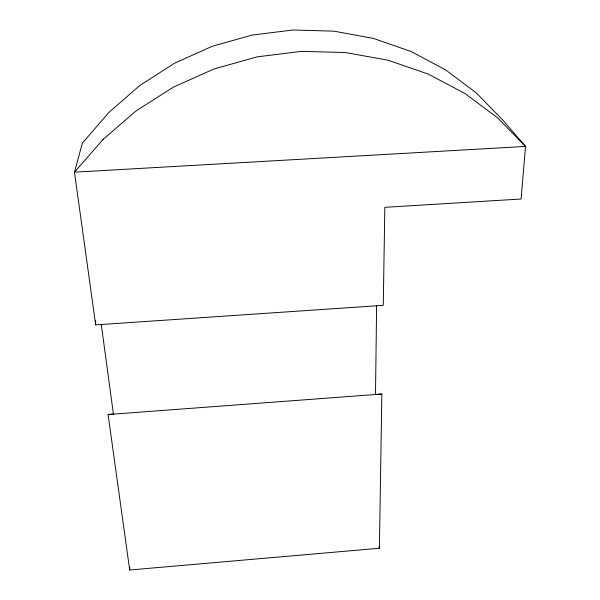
<?xml version="1.0" encoding="UTF-8"?>
<svg xmlns="http://www.w3.org/2000/svg" width="600" height="600" viewBox="0 0 600 600"><rect width="100%" height="100%" fill="white"/><g stroke="black" fill="none" stroke-linecap="round" stroke-linejoin="round"><path stroke-width="0.9" d="M376.62 305.475L375.51 394.47L381.855 394.035L379.403 548.257L129.683 570L108.075 414.525L113.422 414.082L101.235 324.27M129.683 570L129.877 567.217M108.075 414.525L381.855 394.035M95.655 324.885L383.272 305.332L384.825 207.33L521.077 199.02L525.533 146.43L502.658 119.94L476.34 92.97L445.65 69.922L411.173 51.54L373.642 38.453L333.945 31.162L293.1 30L252.18 35.07L212.288 46.26L174.488 63.255L139.755 85.53L108.938 112.395L82.387 143.047L74.468 172.17L95.655 324.885L95.648 320.295M378.968 546.45L379.403 548.257M102.938 139.56L74.468 172.17L525.533 146.43L497.662 117.922L465 93.525L428.153 74.047L387.923 60.195L345.263 52.515L301.29 51.367L257.197 56.865L214.192 68.895L173.46 87.105L136.065 110.91L102.938 139.56"/></g></svg>
